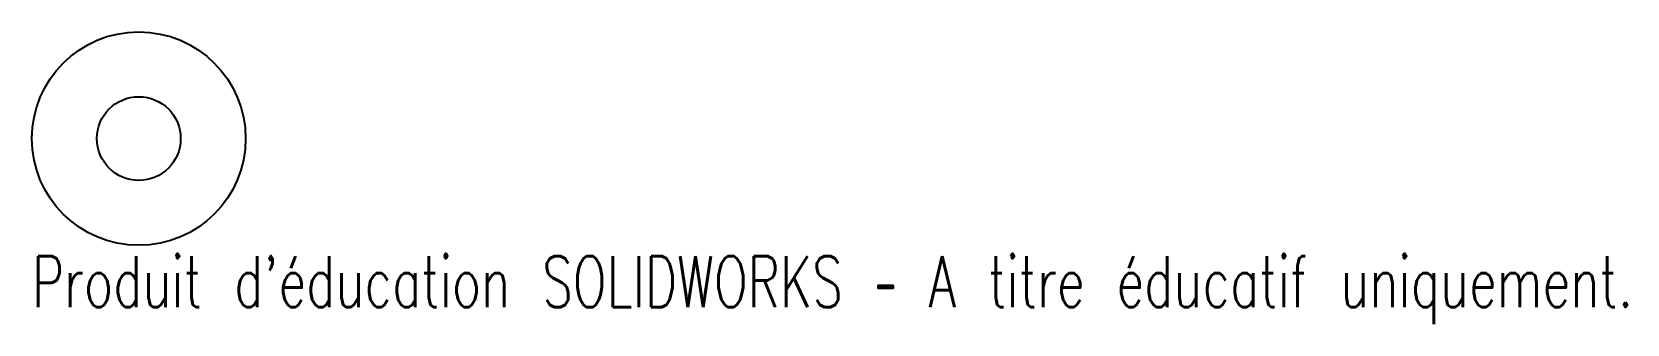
# Model space of a CAD drawing. Header units: millimetres. Extents: x -10 to 141, y -18 to 10.
import ezdxf

# ---------------------------------------------------------------- set-up
doc = ezdxf.new("R2010")
doc.units = ezdxf.units.MM
doc.styles.add('SLDTEXTSTYLE0', font='TXT', dxfattribs={"width": 0.7, "bigfont": 'bigfont'})

msp = doc.modelspace()

# ---------------------------------------------------------------- linework, layer by layer
at = {"color": 7, "linetype": 'Continuous', "lineweight": 25}
for radius in [10.1, 3.96]:
    msp.add_circle((0, 0), radius, dxfattribs=at)

# ---------------------------------------------------------------- texts
at = {"color": 7, "linetype": 'Continuous', "insert": (-10.1, -11.12), "char_height": 4.8336, "attachment_point": 1, "style": 'SLDTEXTSTYLE0'}
msp.add_mtext("Produit d'éducation SOLIDWORKS – A titre éducatif uniquement.", dxfattribs=at)

doc.saveas('drawing.dxf')
